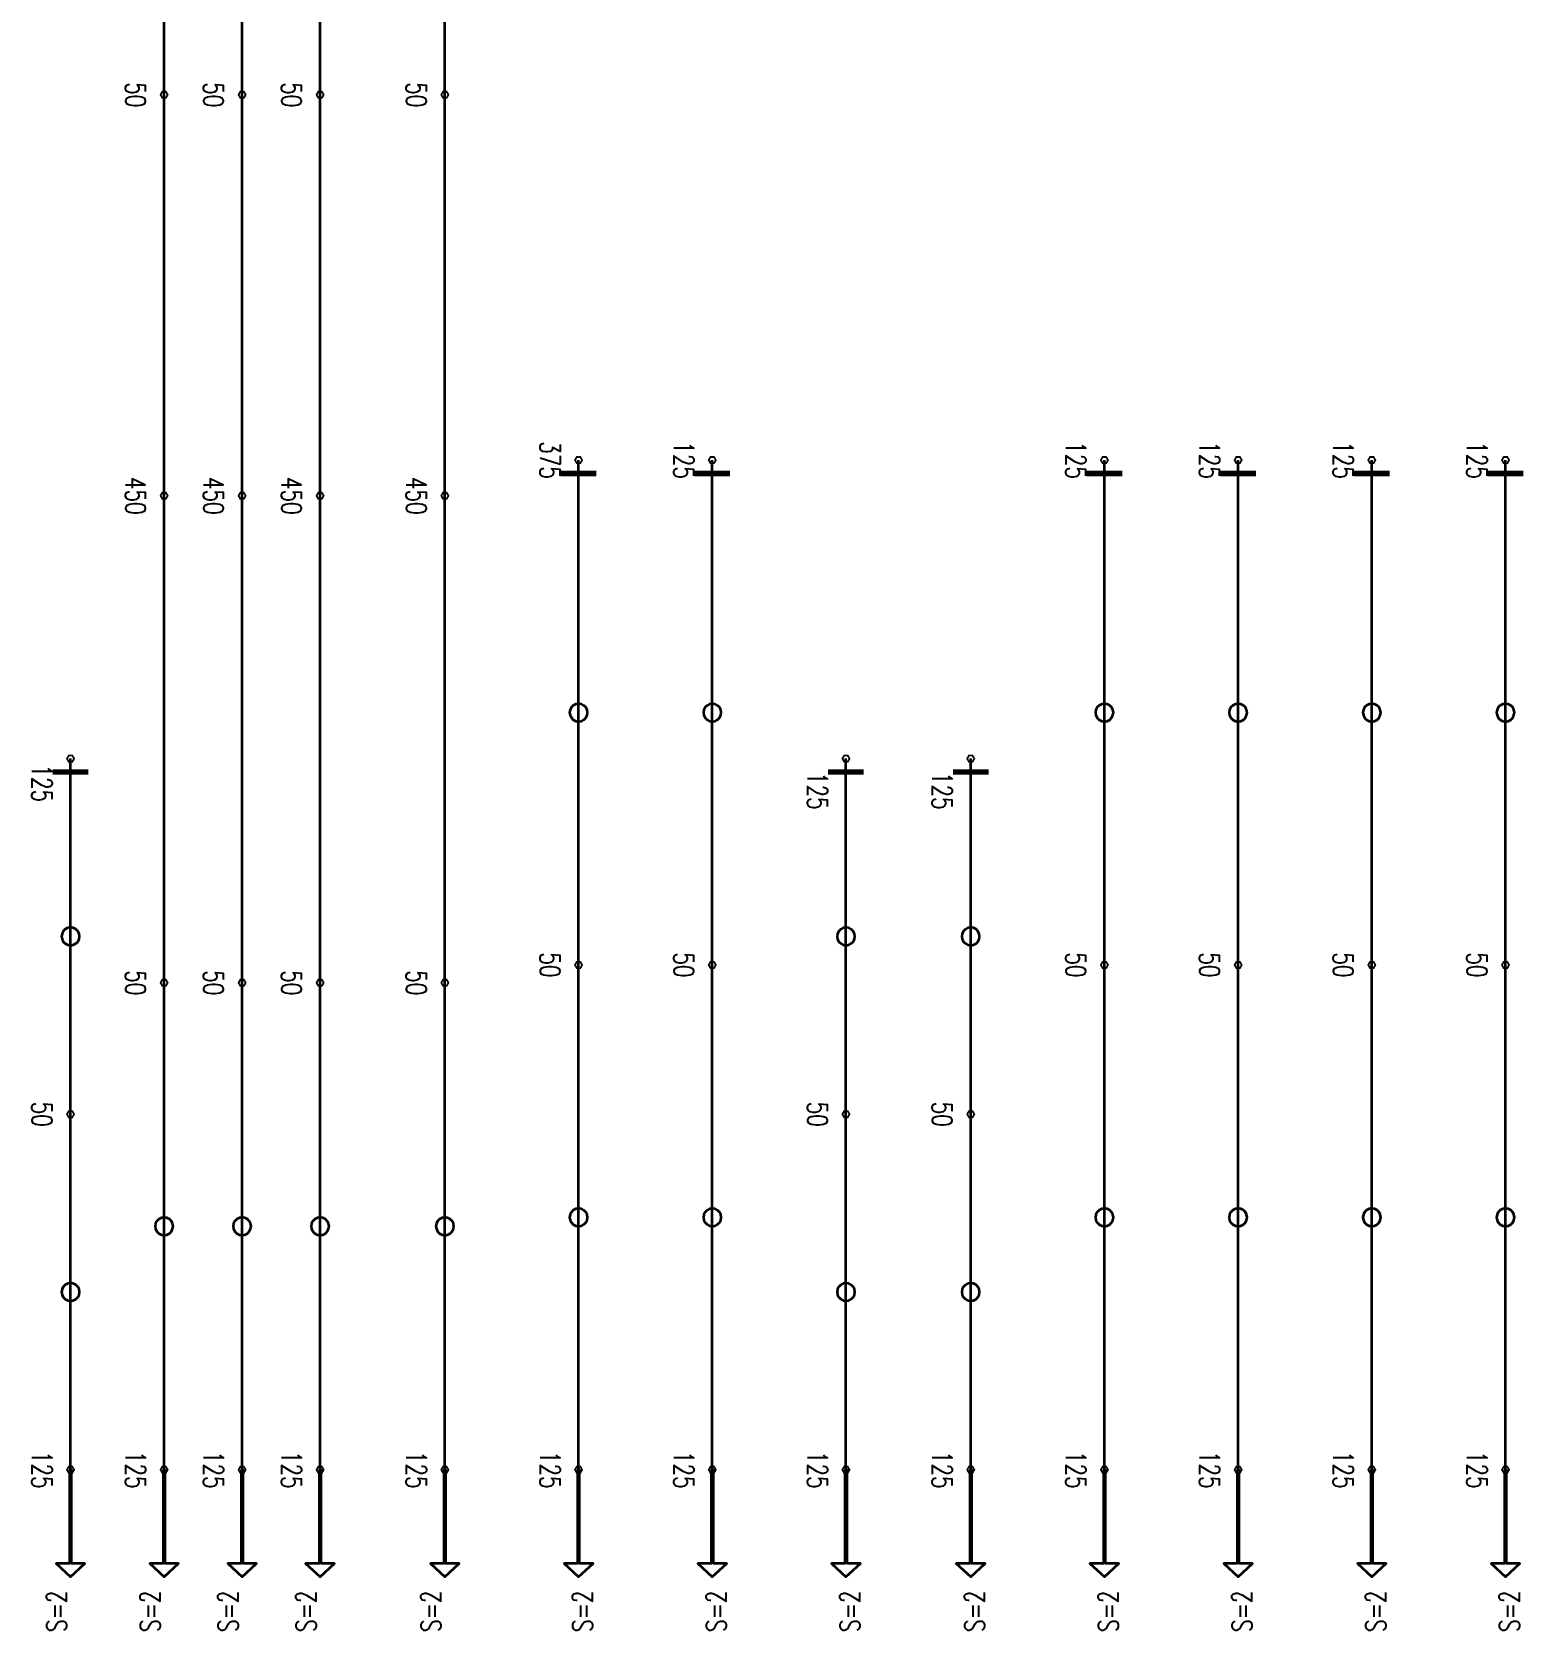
# Model space of a CAD drawing. Header units: millimetres. Extents: x 118516 to 587758, y -25561 to 50684.
# Drawn here: x 514167 to 530930, y 6472 to 24405 of the extents above; entities that cross this region are included whole.
import ezdxf

# ---------------------------------------------------------------- set-up
doc = ezdxf.new("R2010")
doc.units = ezdxf.units.MM
doc.layers.add('Current plane_Column', color=7, linetype='Continuous', true_color=0x4b00ff)
doc.layers.add('NDC_S-TENDON', color=6, linetype='Continuous', lineweight=35)
doc.layers.add('NDC_S_ANNO', color=7, linetype='Continuous', lineweight=20)
doc.styles.add('NDC_ANNO', font='', dxfattribs={"width": 0.8})
doc.styles.get('NDC_ANNO').set_extended_font_data('Dotum')

# ---------------------------------------------------------------- blocks, each defined once
blk = doc.blocks.new('HTB TDY')
at = {"layer": 'NDC_S-TENDON', "linetype": 'Continuous'}
for points, elevation in [([(6940, 14200, 20, 20, 0), (6920, 14235, 20, 20, 0), (6880, 14235, 20, 20, 0), (6860, 14200, 20, 20, 0), (6880, 14165, 20, 20, 0), (6920, 14165, 20, 20, 0)], 3500), ([(6940, 14200, 20, 20, 0), (6920, 14235, 20, 20, 0), (6880, 14235, 20, 20, 0), (6860, 14200, 20, 20, 0), (6880, 14165, 20, 20, 0), (6920, 14165, 20, 20, 0)], 3500), ([(7815, 14200, 20, 20, 0), (7795, 14235, 20, 20, 0), (7755, 14235, 20, 20, 0), (7735, 14200, 20, 20, 0), (7755, 14165, 20, 20, 0), (7795, 14165, 20, 20, 0)], 3500), ([(7815, 14200, 20, 20, 0), (7795, 14235, 20, 20, 0), (7755, 14235, 20, 20, 0), (7735, 14200, 20, 20, 0), (7755, 14165, 20, 20, 0), (7795, 14165, 20, 20, 0)], 3500), ([(8690, 14200, 20, 20, 0), (8670, 14235, 20, 20, 0), (8630, 14235, 20, 20, 0), (8610, 14200, 20, 20, 0), (8630, 14165, 20, 20, 0), (8670, 14165, 20, 20, 0)], 3500), ([(8690, 14200, 20, 20, 0), (8670, 14235, 20, 20, 0), (8630, 14235, 20, 20, 0), (8610, 14200, 20, 20, 0), (8630, 14165, 20, 20, 0), (8670, 14165, 20, 20, 0)], 3500), ([(10090, 14200, 20, 20, 0), (10070, 14235, 20, 20, 0), (10030, 14235, 20, 20, 0), (10010, 14200, 20, 20, 0), (10030, 14165, 20, 20, 0), (10070, 14165, 20, 20, 0)], 3500), ([(10090, 14200, 20, 20, 0), (10070, 14235, 20, 20, 0), (10030, 14235, 20, 20, 0), (10010, 14200, 20, 20, 0), (10030, 14165, 20, 20, 0), (10070, 14165, 20, 20, 0)], 3500), ([(11590, 10100, 20, 20, 0), (11570, 10135, 20, 20, 0), (11530, 10135, 20, 20, 0), (11510, 10100, 20, 20, 0), (11530, 10065, 20, 20, 0), (11570, 10065, 20, 20, 0)], 3575), ([(11590, 10100, 20, 20, 0), (11570, 10135, 20, 20, 0), (11530, 10135, 20, 20, 0), (11510, 10100, 20, 20, 0), (11530, 10065, 20, 20, 0), (11570, 10065, 20, 20, 0)], 3575), ([(13090, 10100, 20, 20, 0), (13070, 10135, 20, 20, 0), (13030, 10135, 20, 20, 0), (13010, 10100, 20, 20, 0), (13030, 10065, 20, 20, 0), (13070, 10065, 20, 20, 0)], 3575), ([(13090, 10100, 20, 20, 0), (13070, 10135, 20, 20, 0), (13030, 10135, 20, 20, 0), (13010, 10100, 20, 20, 0), (13030, 10065, 20, 20, 0), (13070, 10065, 20, 20, 0)], 3575), ([(17490, 10100, 20, 20, 0), (17470, 10135, 20, 20, 0), (17430, 10135, 20, 20, 0), (17410, 10100, 20, 20, 0), (17430, 10065, 20, 20, 0), (17470, 10065, 20, 20, 0)], 3575), ([(17490, 10100, 20, 20, 0), (17470, 10135, 20, 20, 0), (17430, 10135, 20, 20, 0), (17410, 10100, 20, 20, 0), (17430, 10065, 20, 20, 0), (17470, 10065, 20, 20, 0)], 3575), ([(18990, 10100, 20, 20, 0), (18970, 10135, 20, 20, 0), (18930, 10135, 20, 20, 0), (18910, 10100, 20, 20, 0), (18930, 10065, 20, 20, 0), (18970, 10065, 20, 20, 0)], 3575), ([(18990, 10100, 20, 20, 0), (18970, 10135, 20, 20, 0), (18930, 10135, 20, 20, 0), (18910, 10100, 20, 20, 0), (18930, 10065, 20, 20, 0), (18970, 10065, 20, 20, 0)], 3575), ([(20490, 10100, 20, 20, 0), (20470, 10135, 20, 20, 0), (20430, 10135, 20, 20, 0), (20410, 10100, 20, 20, 0), (20430, 10065, 20, 20, 0), (20470, 10065, 20, 20, 0)], 3575), ([(20490, 10100, 20, 20, 0), (20470, 10135, 20, 20, 0), (20430, 10135, 20, 20, 0), (20410, 10100, 20, 20, 0), (20430, 10065, 20, 20, 0), (20470, 10065, 20, 20, 0)], 3575), ([(21990, 10100, 20, 20, 0), (21970, 10135, 20, 20, 0), (21930, 10135, 20, 20, 0), (21910, 10100, 20, 20, 0), (21930, 10065, 20, 20, 0), (21970, 10065, 20, 20, 0)], 3575), ([(21990, 10100, 20, 20, 0), (21970, 10135, 20, 20, 0), (21930, 10135, 20, 20, 0), (21910, 10100, 20, 20, 0), (21930, 10065, 20, 20, 0), (21970, 10065, 20, 20, 0)], 3575), ([(6940, 9700, 20, 20, 0), (6920, 9735, 20, 20, 0), (6880, 9735, 20, 20, 0), (6860, 9700, 20, 20, 0), (6880, 9665, 20, 20, 0), (6920, 9665, 20, 20, 0)], 3650), ([(6940, 9700, 20, 20, 0), (6920, 9735, 20, 20, 0), (6880, 9735, 20, 20, 0), (6860, 9700, 20, 20, 0), (6880, 9665, 20, 20, 0), (6920, 9665, 20, 20, 0)], 3650), ([(6940, 9700, 20, 20, 0), (6920, 9735, 20, 20, 0), (6880, 9735, 20, 20, 0), (6860, 9700, 20, 20, 0), (6880, 9665, 20, 20, 0), (6920, 9665, 20, 20, 0)], 3650), ([(6940, 9700, 20, 20, 0), (6920, 9735, 20, 20, 0), (6880, 9735, 20, 20, 0), (6860, 9700, 20, 20, 0), (6880, 9665, 20, 20, 0), (6920, 9665, 20, 20, 0)], 3650), ([(7815, 9700, 20, 20, 0), (7795, 9735, 20, 20, 0), (7755, 9735, 20, 20, 0), (7735, 9700, 20, 20, 0), (7755, 9665, 20, 20, 0), (7795, 9665, 20, 20, 0)], 3650), ([(7815, 9700, 20, 20, 0), (7795, 9735, 20, 20, 0), (7755, 9735, 20, 20, 0), (7735, 9700, 20, 20, 0), (7755, 9665, 20, 20, 0), (7795, 9665, 20, 20, 0)], 3650), ([(7815, 9700, 20, 20, 0), (7795, 9735, 20, 20, 0), (7755, 9735, 20, 20, 0), (7735, 9700, 20, 20, 0), (7755, 9665, 20, 20, 0), (7795, 9665, 20, 20, 0)], 3650), ([(7815, 9700, 20, 20, 0), (7795, 9735, 20, 20, 0), (7755, 9735, 20, 20, 0), (7735, 9700, 20, 20, 0), (7755, 9665, 20, 20, 0), (7795, 9665, 20, 20, 0)], 3650), ([(8690, 9700, 20, 20, 0), (8670, 9735, 20, 20, 0), (8630, 9735, 20, 20, 0), (8610, 9700, 20, 20, 0), (8630, 9665, 20, 20, 0), (8670, 9665, 20, 20, 0)], 3650), ([(8690, 9700, 20, 20, 0), (8670, 9735, 20, 20, 0), (8630, 9735, 20, 20, 0), (8610, 9700, 20, 20, 0), (8630, 9665, 20, 20, 0), (8670, 9665, 20, 20, 0)], 3650), ([(8690, 9700, 20, 20, 0), (8670, 9735, 20, 20, 0), (8630, 9735, 20, 20, 0), (8610, 9700, 20, 20, 0), (8630, 9665, 20, 20, 0), (8670, 9665, 20, 20, 0)], 3650), ([(8690, 9700, 20, 20, 0), (8670, 9735, 20, 20, 0), (8630, 9735, 20, 20, 0), (8610, 9700, 20, 20, 0), (8630, 9665, 20, 20, 0), (8670, 9665, 20, 20, 0)], 3650), ([(10090, 9700, 20, 20, 0), (10070, 9735, 20, 20, 0), (10030, 9735, 20, 20, 0), (10010, 9700, 20, 20, 0), (10030, 9665, 20, 20, 0), (10070, 9665, 20, 20, 0)], 3650), ([(10090, 9700, 20, 20, 0), (10070, 9735, 20, 20, 0), (10030, 9735, 20, 20, 0), (10010, 9700, 20, 20, 0), (10030, 9665, 20, 20, 0), (10070, 9665, 20, 20, 0)], 3650), ([(10090, 9700, 20, 20, 0), (10070, 9735, 20, 20, 0), (10030, 9735, 20, 20, 0), (10010, 9700, 20, 20, 0), (10030, 9665, 20, 20, 0), (10070, 9665, 20, 20, 0)], 3650), ([(10090, 9700, 20, 20, 0), (10070, 9735, 20, 20, 0), (10030, 9735, 20, 20, 0), (10010, 9700, 20, 20, 0), (10030, 9665, 20, 20, 0), (10070, 9665, 20, 20, 0)], 3650), ([(5890, 6750, 20, 20, 0), (5870, 6785, 20, 20, 0), (5830, 6785, 20, 20, 0), (5810, 6750, 20, 20, 0), (5830, 6715, 20, 20, 0), (5870, 6715, 20, 20, 0)], 3575), ([(5890, 6750, 20, 20, 0), (5870, 6785, 20, 20, 0), (5830, 6785, 20, 20, 0), (5810, 6750, 20, 20, 0), (5830, 6715, 20, 20, 0), (5870, 6715, 20, 20, 0)], 3575), ([(14590, 6750, 20, 20, 0), (14570, 6785, 20, 20, 0), (14530, 6785, 20, 20, 0), (14510, 6750, 20, 20, 0), (14530, 6715, 20, 20, 0), (14570, 6715, 20, 20, 0)], 3575), ([(14590, 6750, 20, 20, 0), (14570, 6785, 20, 20, 0), (14530, 6785, 20, 20, 0), (14510, 6750, 20, 20, 0), (14530, 6715, 20, 20, 0), (14570, 6715, 20, 20, 0)], 3575), ([(15990, 6750, 20, 20, 0), (15970, 6785, 20, 20, 0), (15930, 6785, 20, 20, 0), (15910, 6750, 20, 20, 0), (15930, 6715, 20, 20, 0), (15970, 6715, 20, 20, 0)], 3575), ([(15990, 6750, 20, 20, 0), (15970, 6785, 20, 20, 0), (15930, 6785, 20, 20, 0), (15910, 6750, 20, 20, 0), (15930, 6715, 20, 20, 0), (15970, 6715, 20, 20, 0)], 3575), ([(11590, 4435, 20, 20, 0), (11570, 4470, 20, 20, 0), (11530, 4470, 20, 20, 0), (11510, 4435, 20, 20, 0), (11530, 4400, 20, 20, 0), (11570, 4400, 20, 20, 0)], 3500), ([(11590, 4435, 20, 20, 0), (11570, 4470, 20, 20, 0), (11530, 4470, 20, 20, 0), (11510, 4435, 20, 20, 0), (11530, 4400, 20, 20, 0), (11570, 4400, 20, 20, 0)], 3500), ([(13090, 4435, 20, 20, 0), (13070, 4470, 20, 20, 0), (13030, 4470, 20, 20, 0), (13010, 4435, 20, 20, 0), (13030, 4400, 20, 20, 0), (13070, 4400, 20, 20, 0)], 3500), ([(13090, 4435, 20, 20, 0), (13070, 4470, 20, 20, 0), (13030, 4470, 20, 20, 0), (13010, 4435, 20, 20, 0), (13030, 4400, 20, 20, 0), (13070, 4400, 20, 20, 0)], 3500), ([(17490, 4435, 20, 20, 0), (17470, 4470, 20, 20, 0), (17430, 4470, 20, 20, 0), (17410, 4435, 20, 20, 0), (17430, 4400, 20, 20, 0), (17470, 4400, 20, 20, 0)], 3500), ([(17490, 4435, 20, 20, 0), (17470, 4470, 20, 20, 0), (17430, 4470, 20, 20, 0), (17410, 4435, 20, 20, 0), (17430, 4400, 20, 20, 0), (17470, 4400, 20, 20, 0)], 3500), ([(18990, 4435, 20, 20, 0), (18970, 4470, 20, 20, 0), (18930, 4470, 20, 20, 0), (18910, 4435, 20, 20, 0), (18930, 4400, 20, 20, 0), (18970, 4400, 20, 20, 0)], 3500), ([(18990, 4435, 20, 20, 0), (18970, 4470, 20, 20, 0), (18930, 4470, 20, 20, 0), (18910, 4435, 20, 20, 0), (18930, 4400, 20, 20, 0), (18970, 4400, 20, 20, 0)], 3500), ([(20490, 4435, 20, 20, 0), (20470, 4470, 20, 20, 0), (20430, 4470, 20, 20, 0), (20410, 4435, 20, 20, 0), (20430, 4400, 20, 20, 0), (20470, 4400, 20, 20, 0)], 3500), ([(20490, 4435, 20, 20, 0), (20470, 4470, 20, 20, 0), (20430, 4470, 20, 20, 0), (20410, 4435, 20, 20, 0), (20430, 4400, 20, 20, 0), (20470, 4400, 20, 20, 0)], 3500), ([(21990, 4435, 20, 20, 0), (21970, 4470, 20, 20, 0), (21930, 4470, 20, 20, 0), (21910, 4435, 20, 20, 0), (21930, 4400, 20, 20, 0), (21970, 4400, 20, 20, 0)], 3500), ([(21990, 4435, 20, 20, 0), (21970, 4470, 20, 20, 0), (21930, 4470, 20, 20, 0), (21910, 4435, 20, 20, 0), (21930, 4400, 20, 20, 0), (21970, 4400, 20, 20, 0)], 3500), ([(6940, 4235, 20, 20, 0), (6920, 4270, 20, 20, 0), (6880, 4270, 20, 20, 0), (6860, 4235, 20, 20, 0), (6880, 4200, 20, 20, 0), (6920, 4200, 20, 20, 0)], 3500), ([(6940, 4235, 20, 20, 0), (6920, 4270, 20, 20, 0), (6880, 4270, 20, 20, 0), (6860, 4235, 20, 20, 0), (6880, 4200, 20, 20, 0), (6920, 4200, 20, 20, 0)], 3500), ([(7815, 4235, 20, 20, 0), (7795, 4270, 20, 20, 0), (7755, 4270, 20, 20, 0), (7735, 4235, 20, 20, 0), (7755, 4200, 20, 20, 0), (7795, 4200, 20, 20, 0)], 3500), ([(7815, 4235, 20, 20, 0), (7795, 4270, 20, 20, 0), (7755, 4270, 20, 20, 0), (7735, 4235, 20, 20, 0), (7755, 4200, 20, 20, 0), (7795, 4200, 20, 20, 0)], 3500), ([(8690, 4235, 20, 20, 0), (8670, 4270, 20, 20, 0), (8630, 4270, 20, 20, 0), (8610, 4235, 20, 20, 0), (8630, 4200, 20, 20, 0), (8670, 4200, 20, 20, 0)], 3500), ([(8690, 4235, 20, 20, 0), (8670, 4270, 20, 20, 0), (8630, 4270, 20, 20, 0), (8610, 4235, 20, 20, 0), (8630, 4200, 20, 20, 0), (8670, 4200, 20, 20, 0)], 3500), ([(10090, 4235, 20, 20, 0), (10070, 4270, 20, 20, 0), (10030, 4270, 20, 20, 0), (10010, 4235, 20, 20, 0), (10030, 4200, 20, 20, 0), (10070, 4200, 20, 20, 0)], 3500), ([(10090, 4235, 20, 20, 0), (10070, 4270, 20, 20, 0), (10030, 4270, 20, 20, 0), (10010, 4235, 20, 20, 0), (10030, 4200, 20, 20, 0), (10070, 4200, 20, 20, 0)], 3500), ([(5890, 2760, 20, 20, 0), (5870, 2795, 20, 20, 0), (5830, 2795, 20, 20, 0), (5810, 2760, 20, 20, 0), (5830, 2725, 20, 20, 0), (5870, 2725, 20, 20, 0)], 3500), ([(5890, 2760, 20, 20, 0), (5870, 2795, 20, 20, 0), (5830, 2795, 20, 20, 0), (5810, 2760, 20, 20, 0), (5830, 2725, 20, 20, 0), (5870, 2725, 20, 20, 0)], 3500), ([(14590, 2760, 20, 20, 0), (14570, 2795, 20, 20, 0), (14530, 2795, 20, 20, 0), (14510, 2760, 20, 20, 0), (14530, 2725, 20, 20, 0), (14570, 2725, 20, 20, 0)], 3500), ([(14590, 2760, 20, 20, 0), (14570, 2795, 20, 20, 0), (14530, 2795, 20, 20, 0), (14510, 2760, 20, 20, 0), (14530, 2725, 20, 20, 0), (14570, 2725, 20, 20, 0)], 3500), ([(15990, 2760, 20, 20, 0), (15970, 2795, 20, 20, 0), (15930, 2795, 20, 20, 0), (15910, 2760, 20, 20, 0), (15930, 2725, 20, 20, 0), (15970, 2725, 20, 20, 0)], 3500), ([(15990, 2760, 20, 20, 0), (15970, 2795, 20, 20, 0), (15930, 2795, 20, 20, 0), (15910, 2760, 20, 20, 0), (15930, 2725, 20, 20, 0), (15970, 2725, 20, 20, 0)], 3500), ([(5890, -1230, 20, 20, 0), (5870, -1195, 20, 20, 0), (5830, -1195, 20, 20, 0), (5810, -1230, 20, 20, 0), (5830, -1265, 20, 20, 0), (5870, -1265, 20, 20, 0)], 3575), ([(5890, -1230, 20, 20, 0), (5870, -1195, 20, 20, 0), (5830, -1195, 20, 20, 0), (5810, -1230, 20, 20, 0), (5830, -1265, 20, 20, 0), (5870, -1265, 20, 20, 0)], 3575), ([(6940, -1230, 20, 20, 0), (6920, -1195, 20, 20, 0), (6880, -1195, 20, 20, 0), (6860, -1230, 20, 20, 0), (6880, -1265, 20, 20, 0), (6920, -1265, 20, 20, 0)], 3575), ([(6940, -1230, 20, 20, 0), (6920, -1195, 20, 20, 0), (6880, -1195, 20, 20, 0), (6860, -1230, 20, 20, 0), (6880, -1265, 20, 20, 0), (6920, -1265, 20, 20, 0)], 3575), ([(7815, -1230, 20, 20, 0), (7795, -1195, 20, 20, 0), (7755, -1195, 20, 20, 0), (7735, -1230, 20, 20, 0), (7755, -1265, 20, 20, 0), (7795, -1265, 20, 20, 0)], 3575), ([(7815, -1230, 20, 20, 0), (7795, -1195, 20, 20, 0), (7755, -1195, 20, 20, 0), (7735, -1230, 20, 20, 0), (7755, -1265, 20, 20, 0), (7795, -1265, 20, 20, 0)], 3575), ([(8690, -1230, 20, 20, 0), (8670, -1195, 20, 20, 0), (8630, -1195, 20, 20, 0), (8610, -1230, 20, 20, 0), (8630, -1265, 20, 20, 0), (8670, -1265, 20, 20, 0)], 3575), ([(8690, -1230, 20, 20, 0), (8670, -1195, 20, 20, 0), (8630, -1195, 20, 20, 0), (8610, -1230, 20, 20, 0), (8630, -1265, 20, 20, 0), (8670, -1265, 20, 20, 0)], 3575), ([(10090, -1230, 20, 20, 0), (10070, -1195, 20, 20, 0), (10030, -1195, 20, 20, 0), (10010, -1230, 20, 20, 0), (10030, -1265, 20, 20, 0), (10070, -1265, 20, 20, 0)], 3575), ([(10090, -1230, 20, 20, 0), (10070, -1195, 20, 20, 0), (10030, -1195, 20, 20, 0), (10010, -1230, 20, 20, 0), (10030, -1265, 20, 20, 0), (10070, -1265, 20, 20, 0)], 3575), ([(11590, -1230, 20, 20, 0), (11570, -1195, 20, 20, 0), (11530, -1195, 20, 20, 0), (11510, -1230, 20, 20, 0), (11530, -1265, 20, 20, 0), (11570, -1265, 20, 20, 0)], 3575), ([(11590, -1230, 20, 20, 0), (11570, -1195, 20, 20, 0), (11530, -1195, 20, 20, 0), (11510, -1230, 20, 20, 0), (11530, -1265, 20, 20, 0), (11570, -1265, 20, 20, 0)], 3575), ([(13090, -1230, 20, 20, 0), (13070, -1195, 20, 20, 0), (13030, -1195, 20, 20, 0), (13010, -1230, 20, 20, 0), (13030, -1265, 20, 20, 0), (13070, -1265, 20, 20, 0)], 3575), ([(13090, -1230, 20, 20, 0), (13070, -1195, 20, 20, 0), (13030, -1195, 20, 20, 0), (13010, -1230, 20, 20, 0), (13030, -1265, 20, 20, 0), (13070, -1265, 20, 20, 0)], 3575), ([(14590, -1230, 20, 20, 0), (14570, -1195, 20, 20, 0), (14530, -1195, 20, 20, 0), (14510, -1230, 20, 20, 0), (14530, -1265, 20, 20, 0), (14570, -1265, 20, 20, 0)], 3575), ([(14590, -1230, 20, 20, 0), (14570, -1195, 20, 20, 0), (14530, -1195, 20, 20, 0), (14510, -1230, 20, 20, 0), (14530, -1265, 20, 20, 0), (14570, -1265, 20, 20, 0)], 3575), ([(15990, -1230, 20, 20, 0), (15970, -1195, 20, 20, 0), (15930, -1195, 20, 20, 0), (15910, -1230, 20, 20, 0), (15930, -1265, 20, 20, 0), (15970, -1265, 20, 20, 0)], 3575), ([(15990, -1230, 20, 20, 0), (15970, -1195, 20, 20, 0), (15930, -1195, 20, 20, 0), (15910, -1230, 20, 20, 0), (15930, -1265, 20, 20, 0), (15970, -1265, 20, 20, 0)], 3575), ([(17490, -1230, 20, 20, 0), (17470, -1195, 20, 20, 0), (17430, -1195, 20, 20, 0), (17410, -1230, 20, 20, 0), (17430, -1265, 20, 20, 0), (17470, -1265, 20, 20, 0)], 3575), ([(17490, -1230, 20, 20, 0), (17470, -1195, 20, 20, 0), (17430, -1195, 20, 20, 0), (17410, -1230, 20, 20, 0), (17430, -1265, 20, 20, 0), (17470, -1265, 20, 20, 0)], 3575), ([(18990, -1230, 20, 20, 0), (18970, -1195, 20, 20, 0), (18930, -1195, 20, 20, 0), (18910, -1230, 20, 20, 0), (18930, -1265, 20, 20, 0), (18970, -1265, 20, 20, 0)], 3575), ([(18990, -1230, 20, 20, 0), (18970, -1195, 20, 20, 0), (18930, -1195, 20, 20, 0), (18910, -1230, 20, 20, 0), (18930, -1265, 20, 20, 0), (18970, -1265, 20, 20, 0)], 3575), ([(20490, -1230, 20, 20, 0), (20470, -1195, 20, 20, 0), (20430, -1195, 20, 20, 0), (20410, -1230, 20, 20, 0), (20430, -1265, 20, 20, 0), (20470, -1265, 20, 20, 0)], 3575), ([(20490, -1230, 20, 20, 0), (20470, -1195, 20, 20, 0), (20430, -1195, 20, 20, 0), (20410, -1230, 20, 20, 0), (20430, -1265, 20, 20, 0), (20470, -1265, 20, 20, 0)], 3575), ([(21990, -1230, 20, 20, 0), (21970, -1195, 20, 20, 0), (21930, -1195, 20, 20, 0), (21910, -1230, 20, 20, 0), (21930, -1265, 20, 20, 0), (21970, -1265, 20, 20, 0)], 3575), ([(21990, -1230, 20, 20, 0), (21970, -1195, 20, 20, 0), (21930, -1195, 20, 20, 0), (21910, -1230, 20, 20, 0), (21930, -1265, 20, 20, 0), (21970, -1265, 20, 20, 0)], 3575)]:
    blk.add_lwpolyline(points, format="xyseb", close=True, dxfattribs=dict(at, elevation=elevation))
at = {"layer": 'NDC_S-TENDON', "linetype": 'Continuous', "elevation": 3575}
for points in [[(11750, 9950, 60, 60, 0), (11350, 9950, 60, 60, 0)], [(13250, 9950, 60, 60, 0), (12850, 9950, 60, 60, 0)], [(17650, 9950, 60, 60, 0), (17250, 9950, 60, 60, 0)], [(19150, 9950, 60, 60, 0), (18750, 9950, 60, 60, 0)], [(20650, 9950, 60, 60, 0), (20250, 9950, 60, 60, 0)], [(22150, 9950, 60, 60, 0), (21750, 9950, 60, 60, 0)], [(6050, 6600, 60, 60, 0), (5650, 6600, 60, 60, 0)], [(14750, 6600, 60, 60, 0), (14350, 6600, 60, 60, 0)], [(16150, 6600, 60, 60, 0), (15750, 6600, 60, 60, 0)]]:
    blk.add_lwpolyline(points, format="xyseb", dxfattribs=at)
at = {"layer": 'NDC_S-TENDON', "linetype": 'Continuous'}
for points, elevation in [([(11550, 7167), (11581, 7172), (11609, 7187), (11631, 7209), (11645, 7237), (11650, 7267), (11645, 7298), (11631, 7326), (11609, 7348), (11581, 7363), (11550, 7367), (11519, 7363), (11491, 7348), (11469, 7326), (11455, 7298), (11450, 7267), (11455, 7237), (11469, 7209), (11491, 7187), (11519, 7172), (11550, 7167)], 3532), ([(13050, 7167), (13081, 7172), (13109, 7187), (13131, 7209), (13145, 7237), (13150, 7267), (13145, 7298), (13131, 7326), (13109, 7348), (13081, 7363), (13050, 7367), (13019, 7363), (12991, 7348), (12969, 7326), (12955, 7298), (12950, 7267), (12955, 7237), (12969, 7209), (12991, 7187), (13019, 7172), (13050, 7167)], 3532), ([(17450, 7167), (17481, 7172), (17509, 7187), (17531, 7209), (17545, 7237), (17550, 7267), (17545, 7298), (17531, 7326), (17509, 7348), (17481, 7363), (17450, 7367), (17419, 7363), (17391, 7348), (17369, 7326), (17355, 7298), (17350, 7267), (17355, 7237), (17369, 7209), (17391, 7187), (17419, 7172), (17450, 7167)], 3532), ([(18950, 7167), (18981, 7172), (19009, 7187), (19031, 7209), (19045, 7237), (19050, 7267), (19045, 7298), (19031, 7326), (19009, 7348), (18981, 7363), (18950, 7367), (18919, 7363), (18891, 7348), (18869, 7326), (18855, 7298), (18850, 7267), (18855, 7237), (18869, 7209), (18891, 7187), (18919, 7172), (18950, 7167)], 3532), ([(20450, 7167), (20481, 7172), (20509, 7187), (20531, 7209), (20545, 7237), (20550, 7267), (20545, 7298), (20531, 7326), (20509, 7348), (20481, 7363), (20450, 7367), (20419, 7363), (20391, 7348), (20369, 7326), (20355, 7298), (20350, 7267), (20355, 7237), (20369, 7209), (20391, 7187), (20419, 7172), (20450, 7167)], 3532), ([(21950, 7167), (21981, 7172), (22009, 7187), (22031, 7209), (22045, 7237), (22050, 7267), (22045, 7298), (22031, 7326), (22009, 7348), (21981, 7363), (21950, 7367), (21919, 7363), (21891, 7348), (21869, 7326), (21855, 7298), (21850, 7267), (21855, 7237), (21869, 7209), (21891, 7187), (21919, 7172), (21950, 7167)], 3532), ([(5850, 4655), (5881, 4660), (5909, 4674), (5931, 4696), (5945, 4724), (5950, 4755), (5945, 4786), (5931, 4814), (5909, 4836), (5881, 4850), (5850, 4855), (5819, 4850), (5791, 4836), (5769, 4814), (5755, 4786), (5750, 4755), (5755, 4724), (5769, 4696), (5791, 4674), (5819, 4660), (5850, 4655)], 3532), ([(14550, 4655), (14581, 4660), (14609, 4674), (14631, 4696), (14645, 4724), (14650, 4755), (14645, 4786), (14631, 4814), (14609, 4836), (14581, 4850), (14550, 4855), (14519, 4850), (14491, 4836), (14469, 4814), (14455, 4786), (14450, 4755), (14455, 4724), (14469, 4696), (14491, 4674), (14519, 4660), (14550, 4655)], 3532), ([(15950, 4655), (15981, 4660), (16009, 4674), (16031, 4696), (16045, 4724), (16050, 4755), (16045, 4786), (16031, 4814), (16009, 4836), (15981, 4850), (15950, 4855), (15919, 4850), (15891, 4836), (15869, 4814), (15855, 4786), (15850, 4755), (15855, 4724), (15869, 4696), (15891, 4674), (15919, 4660), (15950, 4655)], 3532), ([(11550, 1502), (11581, 1507), (11609, 1522), (11631, 1544), (11645, 1572), (11650, 1602), (11645, 1633), (11631, 1661), (11609, 1683), (11581, 1698), (11550, 1702), (11519, 1698), (11491, 1683), (11469, 1661), (11455, 1633), (11450, 1602), (11455, 1572), (11469, 1544), (11491, 1522), (11519, 1507), (11550, 1502)], 3532), ([(13050, 1502), (13081, 1507), (13109, 1522), (13131, 1544), (13145, 1572), (13150, 1602), (13145, 1633), (13131, 1661), (13109, 1683), (13081, 1698), (13050, 1702), (13019, 1698), (12991, 1683), (12969, 1661), (12955, 1633), (12950, 1602), (12955, 1572), (12969, 1544), (12991, 1522), (13019, 1507), (13050, 1502)], 3532), ([(17450, 1502), (17481, 1507), (17509, 1522), (17531, 1544), (17545, 1572), (17550, 1602), (17545, 1633), (17531, 1661), (17509, 1683), (17481, 1698), (17450, 1702), (17419, 1698), (17391, 1683), (17369, 1661), (17355, 1633), (17350, 1602), (17355, 1572), (17369, 1544), (17391, 1522), (17419, 1507), (17450, 1502)], 3532), ([(18950, 1502), (18981, 1507), (19009, 1522), (19031, 1544), (19045, 1572), (19050, 1602), (19045, 1633), (19031, 1661), (19009, 1683), (18981, 1698), (18950, 1702), (18919, 1698), (18891, 1683), (18869, 1661), (18855, 1633), (18850, 1602), (18855, 1572), (18869, 1544), (18891, 1522), (18919, 1507), (18950, 1502)], 3532), ([(20450, 1502), (20481, 1507), (20509, 1522), (20531, 1544), (20545, 1572), (20550, 1602), (20545, 1633), (20531, 1661), (20509, 1683), (20481, 1698), (20450, 1702), (20419, 1698), (20391, 1683), (20369, 1661), (20355, 1633), (20350, 1602), (20355, 1572), (20369, 1544), (20391, 1522), (20419, 1507), (20450, 1502)], 3532), ([(21950, 1502), (21981, 1507), (22009, 1522), (22031, 1544), (22045, 1572), (22050, 1602), (22045, 1633), (22031, 1661), (22009, 1683), (21981, 1698), (21950, 1702), (21919, 1698), (21891, 1683), (21869, 1661), (21855, 1633), (21850, 1602), (21855, 1572), (21869, 1544), (21891, 1522), (21919, 1507), (21950, 1502)], 3532), ([(6900, 1402), (6931, 1407), (6959, 1422), (6981, 1444), (6995, 1472), (7000, 1502), (6995, 1533), (6981, 1561), (6959, 1583), (6931, 1598), (6900, 1602), (6869, 1598), (6841, 1583), (6819, 1561), (6805, 1533), (6800, 1502), (6805, 1472), (6819, 1444), (6841, 1422), (6869, 1407), (6900, 1402)], 3532), ([(7775, 1402), (7806, 1407), (7834, 1422), (7856, 1444), (7870, 1472), (7875, 1502), (7870, 1533), (7856, 1561), (7834, 1583), (7806, 1598), (7775, 1602), (7744, 1598), (7716, 1583), (7694, 1561), (7680, 1533), (7675, 1502), (7680, 1472), (7694, 1444), (7716, 1422), (7744, 1407), (7775, 1402)], 3533), ([(8650, 1402), (8681, 1407), (8709, 1422), (8731, 1444), (8745, 1472), (8750, 1502), (8745, 1533), (8731, 1561), (8709, 1583), (8681, 1598), (8650, 1602), (8619, 1598), (8591, 1583), (8569, 1561), (8555, 1533), (8550, 1502), (8555, 1472), (8569, 1444), (8591, 1422), (8619, 1407), (8650, 1402)], 3533), ([(10050, 1402), (10081, 1407), (10109, 1422), (10131, 1444), (10145, 1472), (10150, 1502), (10145, 1533), (10131, 1561), (10109, 1583), (10081, 1598), (10050, 1602), (10019, 1598), (9991, 1583), (9969, 1561), (9955, 1533), (9950, 1502), (9955, 1472), (9969, 1444), (9991, 1422), (10019, 1407), (10050, 1402)], 3532), ([(5850, 665), (5881, 670), (5909, 684), (5931, 706), (5945, 734), (5950, 765), (5945, 796), (5931, 824), (5909, 846), (5881, 860), (5850, 865), (5819, 860), (5791, 846), (5769, 824), (5755, 796), (5750, 765), (5755, 734), (5769, 706), (5791, 684), (5819, 670), (5850, 665)], 3532), ([(14550, 665), (14581, 670), (14609, 684), (14631, 706), (14645, 734), (14650, 765), (14645, 796), (14631, 824), (14609, 846), (14581, 860), (14550, 865), (14519, 860), (14491, 846), (14469, 824), (14455, 796), (14450, 765), (14455, 734), (14469, 706), (14491, 684), (14519, 670), (14550, 665)], 3533), ([(15950, 665), (15981, 670), (16009, 684), (16031, 706), (16045, 734), (16050, 765), (16045, 796), (16031, 824), (16009, 846), (15981, 860), (15950, 865), (15919, 860), (15891, 846), (15869, 824), (15855, 796), (15850, 765), (15855, 734), (15869, 706), (15891, 684), (15919, 670), (15950, 665)], 3533), ([(5838, -1230), (5838, -2280), (5688, -2280), (5850, -2430), (6012, -2280), (5862, -2280), (5862, -1230)], 3575), ([(6888, -1230), (6888, -2280), (6738, -2280), (6900, -2430), (7062, -2280), (6912, -2280), (6912, -1230)], 3575), ([(7763, -1230), (7763, -2280), (7613, -2280), (7775, -2430), (7937, -2280), (7787, -2280), (7787, -1230)], 3575), ([(8638, -1230), (8638, -2280), (8488, -2280), (8650, -2430), (8812, -2280), (8662, -2280), (8662, -1230)], 3575), ([(10038, -1230), (10038, -2280), (9888, -2280), (10050, -2430), (10212, -2280), (10062, -2280), (10062, -1230)], 3575), ([(11538, -1230), (11538, -2280), (11388, -2280), (11550, -2430), (11712, -2280), (11562, -2280), (11562, -1230)], 3575), ([(13038, -1230), (13038, -2280), (12888, -2280), (13050, -2430), (13212, -2280), (13062, -2280), (13062, -1230)], 3575), ([(14538, -1230), (14538, -2280), (14388, -2280), (14550, -2430), (14712, -2280), (14562, -2280), (14562, -1230)], 3575), ([(15938, -1230), (15938, -2280), (15788, -2280), (15950, -2430), (16112, -2280), (15962, -2280), (15962, -1230)], 3575), ([(17438, -1230), (17438, -2280), (17288, -2280), (17450, -2430), (17612, -2280), (17462, -2280), (17462, -1230)], 3575), ([(18938, -1230), (18938, -2280), (18788, -2280), (18950, -2430), (19112, -2280), (18962, -2280), (18962, -1230)], 3575), ([(20438, -1230), (20438, -2280), (20288, -2280), (20450, -2430), (20612, -2280), (20462, -2280), (20462, -1230)], 3575), ([(21938, -1230), (21938, -2280), (21788, -2280), (21950, -2430), (22112, -2280), (21962, -2280), (21962, -1230)], 3575)]:
    blk.add_lwpolyline(points, close=True, dxfattribs=dict(at, elevation=elevation))
for points in [[(6900, 9700, 3650), (6900, 10300, 3643), (6900, 10900, 3623), (6900, 11500, 3590), (6900, 12175, 3551), (6900, 12850, 3522), (6900, 13525, 3506), (6900, 14200, 3500), (6900, 14875, 3506), (6900, 15550, 3522), (6900, 16225, 3551), (6900, 16900, 3590), (6900, 17500, 3623), (6900, 18100, 3643), (6900, 18700, 3650)], [(7775, 9700, 3650), (7775, 10300, 3643), (7775, 10900, 3623), (7775, 11500, 3590), (7775, 12175, 3551), (7775, 12850, 3522), (7775, 13525, 3506), (7775, 14200, 3500), (7775, 14875, 3506), (7775, 15550, 3522), (7775, 16225, 3551), (7775, 16900, 3590), (7775, 17500, 3623), (7775, 18100, 3643), (7775, 18700, 3650)], [(8650, 9700, 3650), (8650, 10300, 3643), (8650, 10900, 3623), (8650, 11500, 3590), (8650, 12175, 3551), (8650, 12850, 3522), (8650, 13525, 3506), (8650, 14200, 3500), (8650, 14875, 3506), (8650, 15550, 3522), (8650, 16225, 3551), (8650, 16900, 3590), (8650, 17500, 3623), (8650, 18100, 3643), (8650, 18700, 3650)], [(10050, 9700, 3650), (10050, 10300, 3643), (10050, 10900, 3623), (10050, 11500, 3590), (10050, 12175, 3551), (10050, 12850, 3522), (10050, 13525, 3506), (10050, 14200, 3500), (10050, 14875, 3506), (10050, 15550, 3522), (10050, 16225, 3551), (10050, 16900, 3590), (10050, 17500, 3623), (10050, 18100, 3643), (10050, 18700, 3650)], [(11550, -1230, 3575), (11550, -475, 3572), (11550, 281, 3562), (11550, 1036, 3545), (11550, 2169, 3520), (11550, 3302, 3505), (11550, 4435, 3500), (11550, 5568, 3505), (11550, 6701, 3520), (11550, 7834, 3545), (11550, 8589, 3562), (11550, 9345, 3572), (11550, 10100, 3575)], [(13050, -1230, 3575), (13050, -475, 3572), (13050, 281, 3562), (13050, 1036, 3545), (13050, 2169, 3520), (13050, 3302, 3505), (13050, 4435, 3500), (13050, 5568, 3505), (13050, 6701, 3520), (13050, 7834, 3545), (13050, 8589, 3562), (13050, 9345, 3572), (13050, 10100, 3575)], [(17450, -1230, 3575), (17450, -475, 3572), (17450, 281, 3562), (17450, 1036, 3545), (17450, 2169, 3520), (17450, 3302, 3505), (17450, 4435, 3500), (17450, 5568, 3505), (17450, 6701, 3520), (17450, 7834, 3545), (17450, 8589, 3562), (17450, 9345, 3572), (17450, 10100, 3575)], [(18950, -1230, 3575), (18950, -475, 3572), (18950, 281, 3562), (18950, 1036, 3545), (18950, 2169, 3520), (18950, 3302, 3505), (18950, 4435, 3500), (18950, 5568, 3505), (18950, 6701, 3520), (18950, 7834, 3545), (18950, 8589, 3562), (18950, 9345, 3572), (18950, 10100, 3575)], [(20450, -1230, 3575), (20450, -475, 3572), (20450, 281, 3562), (20450, 1036, 3545), (20450, 2169, 3520), (20450, 3302, 3505), (20450, 4435, 3500), (20450, 5568, 3505), (20450, 6701, 3520), (20450, 7834, 3545), (20450, 8589, 3562), (20450, 9345, 3572), (20450, 10100, 3575)], [(21950, -1230, 3575), (21950, -475, 3572), (21950, 281, 3562), (21950, 1036, 3545), (21950, 1886, 3525), (21950, 2735, 3511), (21950, 3585, 3503), (21950, 4435, 3500), (21950, 5285, 3503), (21950, 6134, 3511), (21950, 6984, 3525), (21950, 7834, 3545), (21950, 8589, 3562), (21950, 9345, 3572), (21950, 10100, 3575)], [(6900, -1230, 3575), (6900, -501, 3572), (6900, 227, 3562), (6900, 956, 3545), (6900, 2049, 3520), (6900, 3142, 3505), (6900, 4235, 3500), (6900, 5328, 3510), (6900, 6421, 3540), (6900, 7514, 3590), (6900, 8243, 3623), (6900, 8971, 3643), (6900, 9700, 3650)], [(7775, -1230, 3575), (7775, -501, 3572), (7775, 227, 3562), (7775, 956, 3545), (7775, 2049, 3520), (7775, 3142, 3505), (7775, 4235, 3500), (7775, 5328, 3510), (7775, 6421, 3540), (7775, 7514, 3590), (7775, 8243, 3623), (7775, 8971, 3643), (7775, 9700, 3650)], [(8650, -1230, 3575), (8650, -501, 3572), (8650, 227, 3562), (8650, 956, 3545), (8650, 2049, 3520), (8650, 3142, 3505), (8650, 4235, 3500), (8650, 5328, 3510), (8650, 6421, 3540), (8650, 7514, 3590), (8650, 8243, 3623), (8650, 8971, 3643), (8650, 9700, 3650)], [(10050, -1230, 3575), (10050, -501, 3572), (10050, 227, 3562), (10050, 956, 3545), (10050, 2049, 3520), (10050, 3142, 3505), (10050, 4235, 3500), (10050, 5328, 3510), (10050, 6421, 3540), (10050, 7514, 3590), (10050, 8243, 3623), (10050, 8971, 3643), (10050, 9700, 3650)], [(5850, -1230, 3575), (5850, -698, 3572), (5850, -166, 3562), (5850, 366, 3545), (5850, 1164, 3520), (5850, 1962, 3505), (5850, 2760, 3500), (5850, 3558, 3505), (5850, 4356, 3520), (5850, 5154, 3545), (5850, 5686, 3562), (5850, 6218, 3572), (5850, 6750, 3575)], [(14550, -1230, 3575), (14550, -698, 3572), (14550, -166, 3562), (14550, 366, 3545), (14550, 1164, 3520), (14550, 1962, 3505), (14550, 2760, 3500), (14550, 3558, 3505), (14550, 4356, 3520), (14550, 5154, 3545), (14550, 5686, 3562), (14550, 6218, 3572), (14550, 6750, 3575)], [(15950, -1230, 3575), (15950, -698, 3572), (15950, -166, 3562), (15950, 366, 3545), (15950, 1164, 3520), (15950, 1962, 3505), (15950, 2760, 3500), (15950, 3558, 3505), (15950, 4356, 3520), (15950, 5154, 3545), (15950, 5686, 3562), (15950, 6218, 3572), (15950, 6750, 3575)]]:
    blk.add_polyline3d(points, dxfattribs=at)
at = {"layer": 'NDC_S_ANNO', "linetype": 'Continuous', "char_height": 225, "attachment_point": 5, "line_spacing_factor": 0.75, "style": 'NDC_ANNO'}
for s, insert, rotation in [('\\FSTANDARD.shx;50', (6580, 14200, 3500), 269.9996), ('\\FSTANDARD.shx;50', (7455, 14200, 3500), 269.9996), ('\\FSTANDARD.shx;50', (8330, 14200, 3500), 269.9996), ('\\FSTANDARD.shx;50', (9730, 14200, 3500), 269.9996), ('\\FSTANDARD.shx;375', (11230, 10100, 3575), 270), ('\\FSTANDARD.shx;125', (12730, 10100, 3575), 270), ('\\FSTANDARD.shx;125', (17130, 10100, 3575), 270), ('{\\Fstandard|c0;12\\Fstandard|c129;5}', (18630, 10100, 3575), 270), ('\\FSTANDARD.shx;125', (20130, 10100, 3575), 270), ('\\FSTANDARD.shx;125', (21630, 10100, 3575), 270), ('\\FSTANDARD.shx;450', (6580, 9700, 3650), 269.9996), ('\\FSTANDARD.shx;450', (7455, 9700, 3650), 269.9996), ('\\FSTANDARD.shx;450', (8330, 9700, 3650), 269.9996), ('\\FSTANDARD.shx;450', (9730, 9700, 3650), 269.9996), ('\\FSTANDARD.shx;125', (5530, 6473, 3575), 269.9993), ('\\FSTANDARD.shx;125', (14230, 6389, 3575), 270), ('\\FSTANDARD.shx;125', (15630, 6389, 3575), 270), ('\\FSTANDARD.shx;50', (11230, 4435, 3500), 270), ('\\FSTANDARD.shx;50', (12730, 4435, 3500), 270), ('\\FSTANDARD.shx;50', (17130, 4435, 3500), 270), ('\\FSTANDARD.shx;50', (18630, 4435, 3500), 270), ('\\FSTANDARD.shx;50', (20130, 4435, 3500), 270), ('\\FSTANDARD.shx;50', (21630, 4435, 3500), 270), ('\\FSTANDARD.shx;50', (6580, 4235, 3500), 269.9993), ('\\FSTANDARD.shx;50', (7455, 4235, 3500), 269.9993), ('\\FSTANDARD.shx;50', (8330, 4235, 3500), 269.9993), ('\\FSTANDARD.shx;50', (9730, 4235, 3500), 269.9993), ('\\FSTANDARD.shx;50', (5530, 2760, 3500), 269.9993), ('\\FSTANDARD.shx;50', (14230, 2760, 3500), 270), ('\\FSTANDARD.shx;50', (15630, 2760, 3500), 270), ('\\FSTANDARD.shx;125', (5530, -1230, 3575), 269.9993), ('\\FSTANDARD.shx;125', (6580, -1230, 3575), 269.9993), ('\\FSTANDARD.shx;125', (7455, -1230, 3575), 269.9993), ('\\FSTANDARD.shx;125', (8330, -1230, 3575), 269.9993), ('\\FSTANDARD.shx;125', (9730, -1230, 3575), 269.9993), ('\\FSTANDARD.shx;125', (11230, -1230, 3575), 270), ('\\FSTANDARD.shx;125', (12730, -1230, 3575), 270), ('\\FSTANDARD.shx;125', (14230, -1230, 3575), 270), ('\\FSTANDARD.shx;125', (15630, -1230, 3575), 270), ('\\FSTANDARD.shx;125', (17130, -1230, 3575), 270), ('\\FSTANDARD.shx;125', (18630, -1230, 3575), 270), ('\\FSTANDARD.shx;125', (20130, -1230, 3575), 270), ('\\FSTANDARD.shx;125', (21630, -1230, 3575), 270), ('\\FSTANDARD.shx;S=2', (5692, -2818, 3700), 89.9993), ('\\FSTANDARD.shx;S=2', (6742, -2818, 3700), 89.9993), ('\\FSTANDARD.shx;S=2', (7617, -2818, 3700), 89.9993), ('\\FSTANDARD.shx;S=2', (8492, -2818, 3700), 89.9993), ('\\FSTANDARD.shx;S=2', (9892, -2818, 3700), 89.9993), ('\\FSTANDARD.shx;S=2', (11593, -2818, 3700), 90), ('\\FSTANDARD.shx;S=2', (13093, -2818, 3700), 90), ('\\FSTANDARD.shx;S=2', (14593, -2818, 3700), 90), ('\\FSTANDARD.shx;S=2', (15993, -2818, 3700), 90), ('\\FSTANDARD.shx;S=2', (17493, -2818, 3700), 90), ('\\FSTANDARD.shx;S=2', (18993, -2818, 3700), 90), ('\\FSTANDARD.shx;S=2', (20493, -2818, 3700), 90), ('\\FSTANDARD.shx;S=2', (21993, -2818, 3700), 90)]:
    blk.add_mtext(s, dxfattribs=dict(at, insert=insert, rotation=rotation))

msp = doc.modelspace()

# ---------------------------------------------------------------- block references
at = {"layer": 'Current plane_Column'}
msp.add_blockref('HTB TDY', (508750, 9500), dxfattribs=at)

doc.saveas('drawing.dxf')
